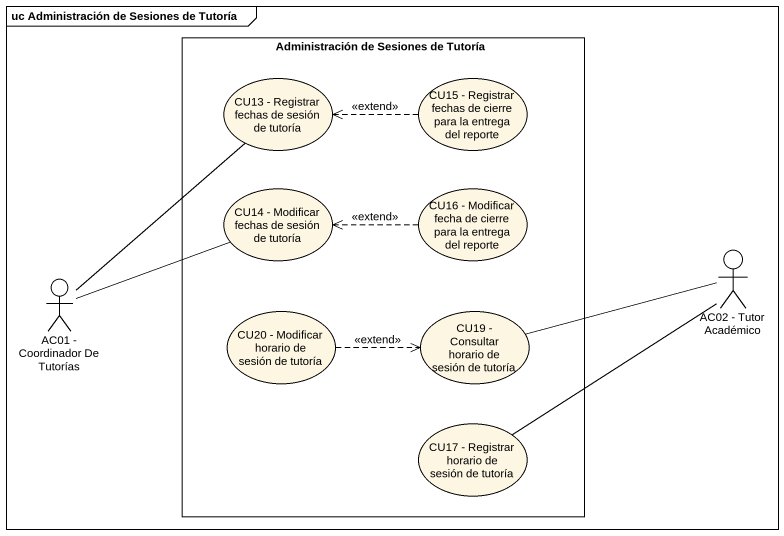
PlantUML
@startuml
mainframe uc Administración de Sesiones de Tutoría
rectangle "Administración de Sesiones de Tutoría" as Administración_de_Sesiones {
  usecase "CU13 - Registrar fechas de sesión de tutoría" as CU13_Registrar_fechas_de
  usecase "CU15 - Registrar fechas de cierre para la entrega del reporte" as CU15_Registrar_fechas_de
  usecase "CU14 - Modificar fechas de sesión de tutoría" as CU14_Modificar_fechas_de
  usecase "CU16 - Modificar fecha de cierre para la entrega del reporte" as CU16_Modificar_fecha_de
  usecase "CU20 - Modificar horario de sesión de tutoría" as CU20_Modificar_horario_de
  usecase "CU19 - Consultar horario de sesión de tutoría" as CU19_Consultar_horario_de
  usecase "CU17 - Registrar horario de sesión de tutoría" as CU17_Registrar_horario_de
}
actor "AC01 - Coordinador De Tutorías" as AC01_Coordinador_De_Tutorías
actor "AC02 - Tutor Académico" as AC02_Tutor_Académico
CU15_Registrar_fechas_de .left.> CU13_Registrar_fechas_de : <<extend>>
CU16_Modificar_fecha_de .left.> CU14_Modificar_fechas_de : <<extend>>
AC01_Coordinador_De_Tutorías -up- CU13_Registrar_fechas_de
AC01_Coordinador_De_Tutorías -right- CU14_Modificar_fechas_de
AC02_Tutor_Académico -left- CU19_Consultar_horario_de
AC02_Tutor_Académico -- CU17_Registrar_horario_de
CU20_Modificar_horario_de .right.> CU19_Consultar_horario_de : <<extend>>
@enduml
